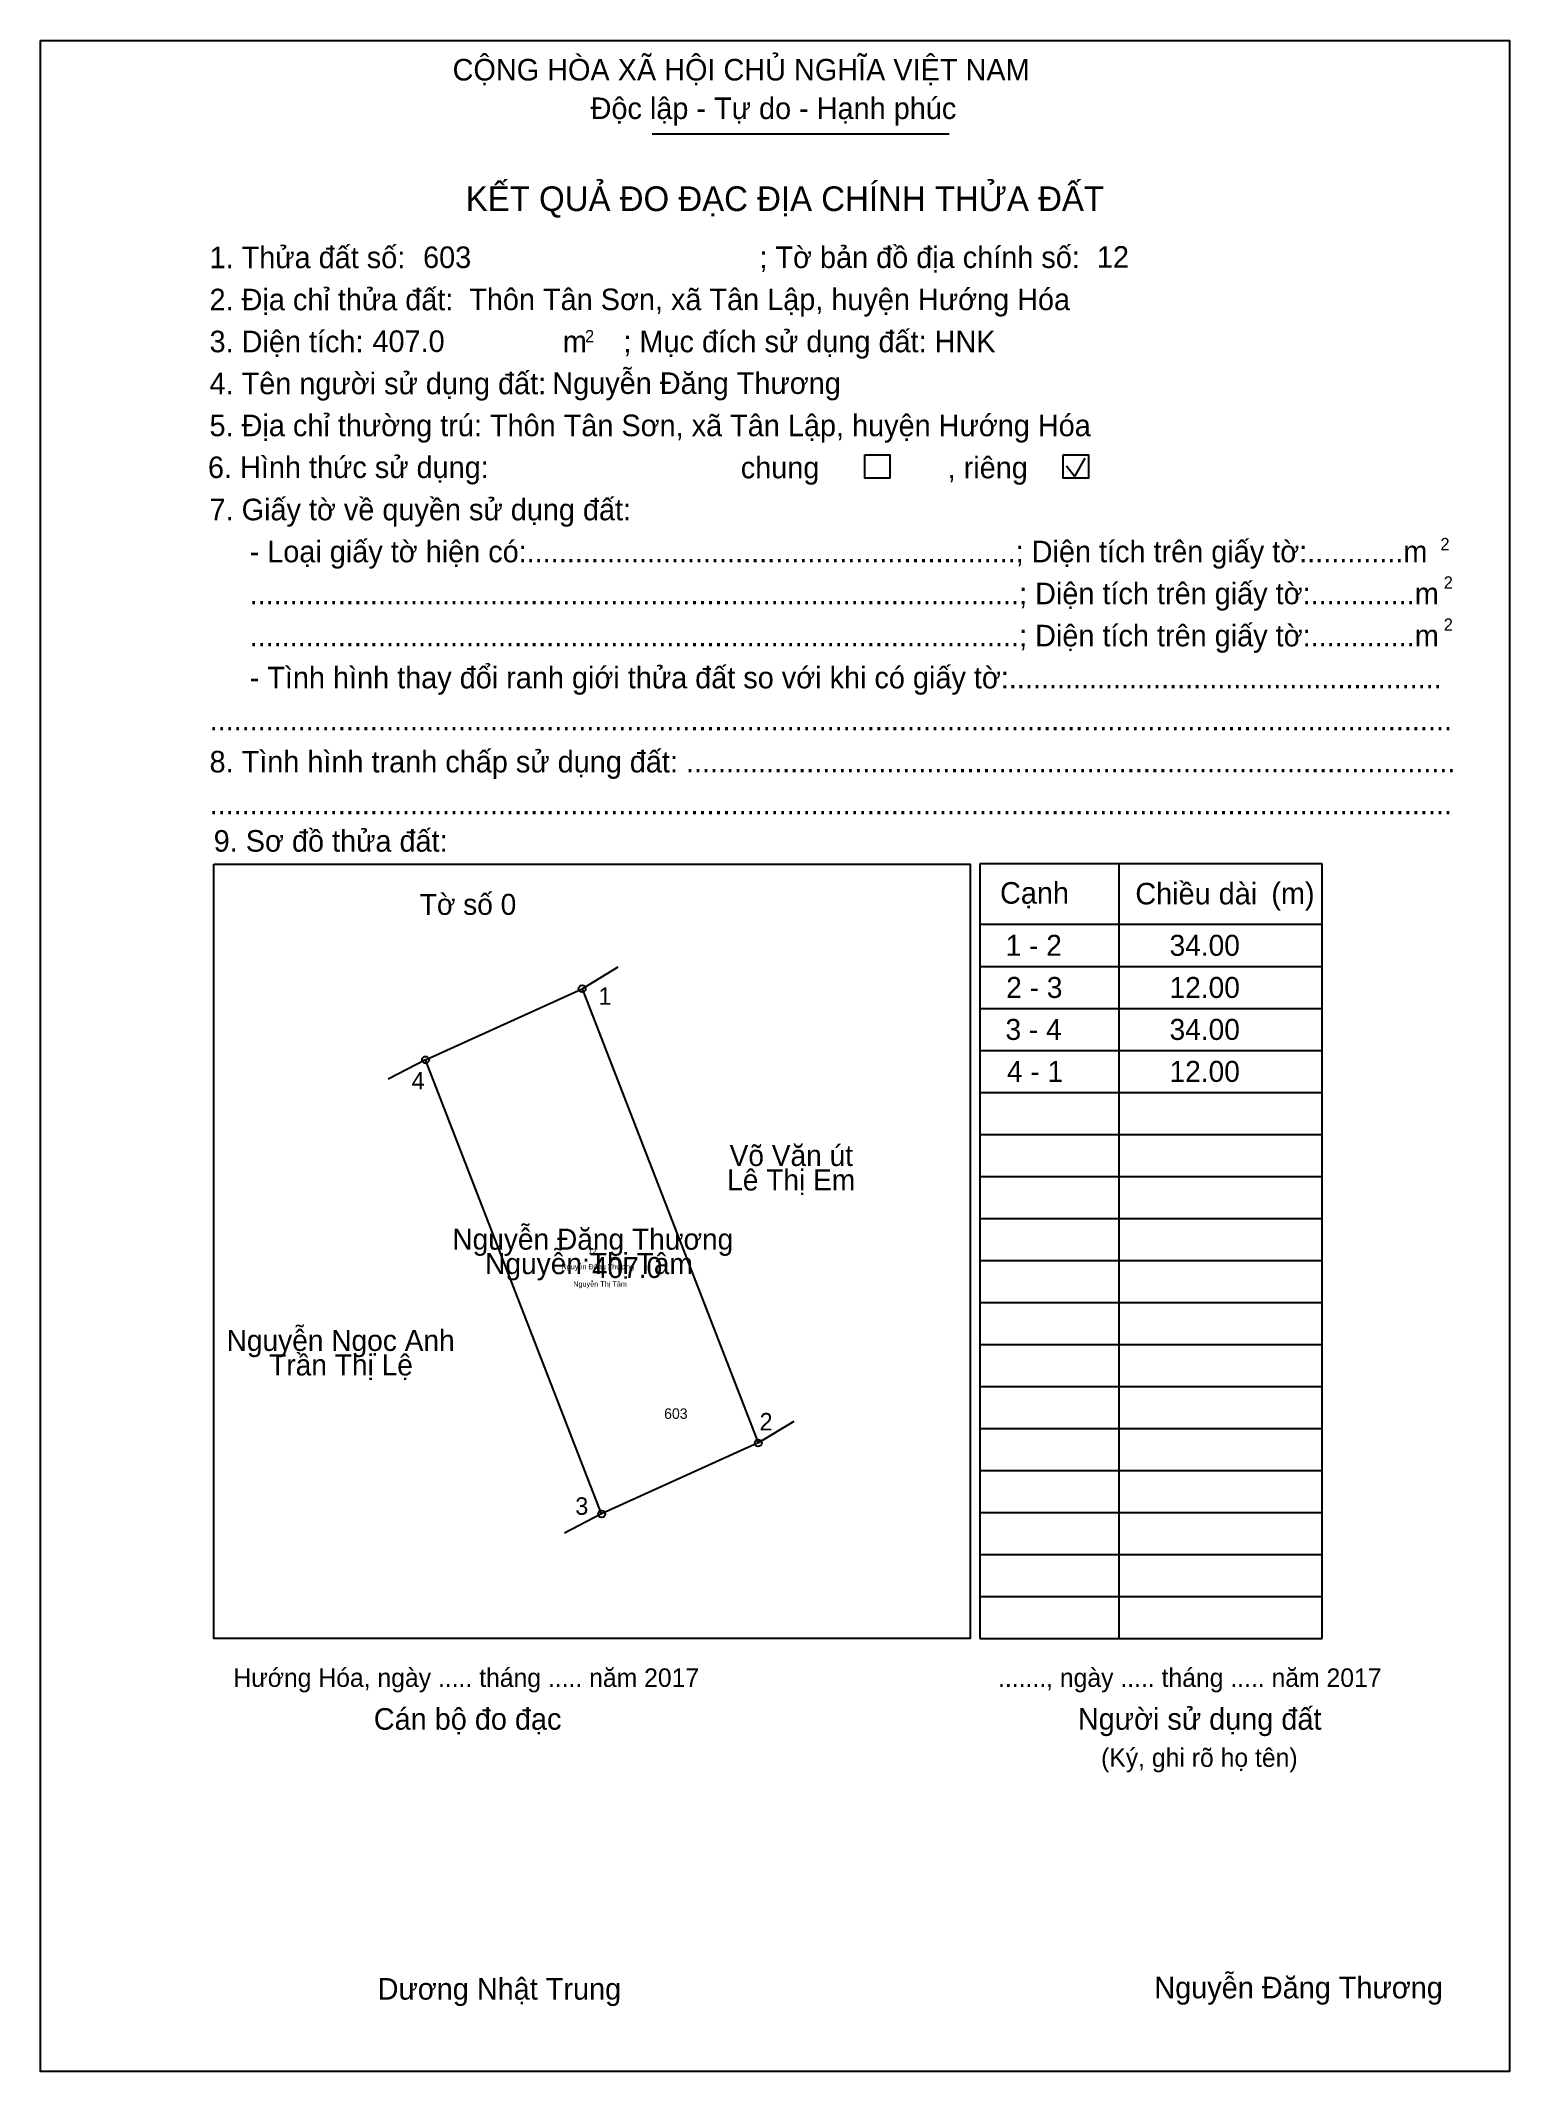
# Model space of a CAD drawing. Extents: x 548211 to 548314, y 1837783 to 1837924.
import ezdxf

# ---------------------------------------------------------------- set-up
doc = ezdxf.new("R2010")
doc.units = 0
for name, color, linetype in [('Level 1', 7, 'Continuous'), ('Level 10', 7, 'Continuous'), ('Level 11', 7, 'Continuous'), ('Level 13', 7, 'Continuous'), ('Level 15', 7, 'Continuous'), ('Level 18', 7, 'Continuous'), ('Level 2', 7, 'Continuous'), ('Level 21', 7, 'Continuous'), ('Level 27', 7, 'Continuous'), ('Level 36', 7, 'Continuous'), ('Level 48', 7, 'Continuous'), ('Level 50', 7, 'Continuous'), ('Level 52', 7, 'Continuous'), ('Level 6', 7, 'Continuous'), ('Level 9', 7, 'Continuous')]:
    doc.layers.add(name, color=color, linetype=linetype)

msp = doc.modelspace()

# ---------------------------------------------------------------- linework, layer by layer
at = {"layer": 'Level 1'}
for p, q in [((548211.01, 1837924.32), (548211.01, 1837924.32)), ((548253.69, 1837917.82), (548274.41, 1837917.82)), ((548282.6, 1837894.65), (548283.18, 1837893.9)), ((548283.18, 1837893.9), (548283.89, 1837895.17)), ((548223.09, 1837866.84), (548223.09, 1837866.84)), ((548300.43, 1837866.86), (548276.55, 1837866.86)), ((548276.55, 1837866.86), (548276.55, 1837812.78)), ((548286.26, 1837866.86), (548286.26, 1837812.78)), ((548300.43, 1837812.78), (548300.43, 1837866.86)), ((548276.55, 1837862.64), (548292.96, 1837862.64)), ((548292.96, 1837862.64), (548300.43, 1837862.64)), ((548276.55, 1837859.7), (548292.96, 1837859.7)), ((548292.96, 1837859.7), (548300.43, 1837859.7)), ((548276.55, 1837856.77), (548292.96, 1837856.77)), ((548292.96, 1837856.77), (548300.43, 1837856.77)), ((548276.55, 1837853.84), (548292.96, 1837853.84)), ((548292.96, 1837853.84), (548300.43, 1837853.84)), ((548276.55, 1837850.91), (548292.96, 1837850.91)), ((548292.96, 1837850.91), (548300.43, 1837850.91)), ((548276.55, 1837847.97), (548292.96, 1837847.97)), ((548292.96, 1837847.97), (548300.43, 1837847.97)), ((548276.55, 1837845.04), (548292.96, 1837845.04)), ((548292.96, 1837845.04), (548300.43, 1837845.04)), ((548276.55, 1837842.11), (548292.96, 1837842.11)), ((548292.96, 1837842.11), (548300.43, 1837842.11)), ((548276.55, 1837839.17), (548292.96, 1837839.17)), ((548292.96, 1837839.17), (548300.43, 1837839.17)), ((548276.55, 1837836.24), (548292.96, 1837836.24)), ((548292.96, 1837836.24), (548300.43, 1837836.24)), ((548276.55, 1837833.31), (548292.96, 1837833.31)), ((548292.96, 1837833.31), (548300.43, 1837833.31)), ((548276.55, 1837830.38), (548292.96, 1837830.38)), ((548292.96, 1837830.38), (548300.43, 1837830.38)), ((548276.55, 1837827.44), (548292.96, 1837827.44)), ((548292.96, 1837827.44), (548300.43, 1837827.44)), ((548276.55, 1837824.51), (548292.96, 1837824.51)), ((548292.96, 1837824.51), (548300.43, 1837824.51)), ((548276.55, 1837821.58), (548292.96, 1837821.58)), ((548292.96, 1837821.58), (548300.43, 1837821.58)), ((548276.55, 1837818.64), (548292.96, 1837818.64)), ((548292.96, 1837818.64), (548300.43, 1837818.64)), ((548276.55, 1837815.71), (548292.96, 1837815.71)), ((548292.96, 1837815.71), (548300.43, 1837815.71)), ((548300.43, 1837812.78), (548300.43, 1837813.31)), ((548275.87, 1837812.78), (548275.87, 1837812.78)), ((548276.55, 1837812.78), (548300.43, 1837812.78)), ((548313.5, 1837782.57), (548313.5, 1837782.57))]:
    msp.add_line(p, q, dxfattribs=at)
msp.add_lwpolyline([(548223.09, 1837866.84), (548275.87, 1837866.84), (548275.87, 1837812.78), (548223.09, 1837812.78)], close=True, dxfattribs=at)
at = {"layer": 'Level 10'}
msp.add_lwpolyline([(548237.87, 1837853.18), (548248.8, 1837858.14), (548261.09, 1837826.44), (548250.16, 1837821.48)], close=True, dxfattribs=at)
at = {"layer": 'Level 11'}
for centre in [(548248.8, 1837858.14), (548237.87, 1837853.18), (548237.87, 1837853.18), (548261.09, 1837826.44), (548250.16, 1837821.48)]:
    msp.add_circle(centre, 0.244, dxfattribs=at)
at = {"layer": 'Level 2'}
msp.add_lwpolyline([(548211.01, 1837924.32), (548313.5, 1837924.32), (548313.5, 1837782.57), (548211.01, 1837782.57)], close=True, dxfattribs=at)
at = {"layer": 'Level 27'}
for p, q in [((548248.8, 1837858.14), (548251.31, 1837859.66)), ((548237.87, 1837853.18), (548235.27, 1837851.83)), ((548261.09, 1837826.44), (548263.6, 1837827.96)), ((548250.16, 1837821.48), (548247.56, 1837820.13))]:
    msp.add_line(p, q, dxfattribs=at)
at = {"layer": 'Level 50'}
for points in [[(548268.52, 1837895.41), (548270.28, 1837895.41), (548270.28, 1837893.77), (548268.52, 1837893.77)], [(548282.37, 1837895.41), (548284.13, 1837895.41), (548284.13, 1837893.77), (548282.37, 1837893.77)]]:
    msp.add_lwpolyline(points, close=True, dxfattribs=at)

# ---------------------------------------------------------------- texts
at = {"layer": 'Level 1'}
for s, height, p in [('CỘNG HÒA XÃ HỘI CHỦ NGHĨA VIỆT NAM', 1.5054, (548239.76, 1837921.54)), ('Độc lập - Tự do - Hạnh phúc', 1.5054, (548249.39, 1837918.85)), ('KẾT QUẢ ĐO ĐẠC ĐỊA CHÍNH THỬA ĐẤT', 1.7207, (548240.68, 1837912.43)), ('1. Thửa đất số:', 1.5054, (548222.8, 1837908.44)), ('; Tờ bản đồ địa chính số:', 1.5054, (548261.17, 1837908.45)), ('2. Địa chỉ thửa đất:', 1.5054, (548222.8, 1837905.5)), ('3. Diện tích:', 1.5054, (548222.8, 1837902.57)), ('2', 0.86, (548249, 1837903.26)), ('; Mục đích sử dụng đất: HNK', 1.5055, (548251.68, 1837902.57)), ('m', 1.51, (548247.45, 1837902.57)), ('4. Tên người sử dụng đất:', 1.5054, (548222.8, 1837899.64)), ('5. Địa chỉ thường trú: Thôn Tân Sơn, xã Tân Lập, huyện Hướng Hóa', 1.5055, (548222.8, 1837896.71)), ('chung                , riêng', 1.5054, (548259.87, 1837893.77)), ('7. Giấy tờ về quyền sử dụng đất:', 1.5054, (548222.8, 1837890.84)), ('     - Loại giấy tờ hiện có:.............................................................; Diện tích trên giấy tờ:............m', 1.50542, (548222.8, 1837887.91)), ('2', 0.86, (548308.69, 1837888.75)), ('     ................................................................................................; Diện tích trên giấy tờ:.............m', 1.50542, (548222.8, 1837884.98)), ('2', 0.86, (548308.92, 1837886.07)), ('     ................................................................................................; Diện tích trên giấy tờ:.............m', 1.50542, (548222.8, 1837882.04)), ('2', 0.86, (548308.92, 1837883.13)), ('     - Tình hình thay đổi ranh giới thửa đất so với khi có giấy tờ:......................................................', 1.50542, (548222.8, 1837879.11)), ('...........................................................................................................................................................', 1.50542, (548222.8, 1837876.18)), ('8. Tình hình tranh chấp sử dụng đất: ................................................................................................', 1.50542, (548222.8, 1837873.24)), ('...........................................................................................................................................................', 1.50542, (548222.8, 1837870.31)), ('9. Sơ đồ thửa đất:', 1.5054, (548223.09, 1837867.71)), ('Chiều dài', 1.505, (548287.4, 1837864.03)), ('Cạnh', 1.505, (548277.96, 1837864.08)), ('(m)', 1.505, (548296.89, 1837864.05)), ('Hướng Hóa, ngày ..... tháng ..... năm 2017', 1.2904, (548224.46, 1837809.41)), ('......., ngày ..... tháng ..... năm 2017', 1.2904, (548277.82, 1837809.41)), ('Cán bộ đo đạc', 1.5055, (548234.26, 1837806.42)), ('Người sử dụng đất', 1.5054, (548283.39, 1837806.42)), ('(Ký, ghi rõ họ tên)', 1.2904, (548285.01, 1837803.83)), ('Dương Nhật Trung', 1.5055, (548234.53, 1837787.58))]:
    msp.add_text(s, height=height, dxfattribs=at).set_placement(p)
at = {"layer": 'Level 13'}
for s, height, p in [('Nguyễn Đăng Thương', 1.4664, (548239.74, 1837839.93)), ('Nguyễn Thị Tâm', 1.4664, (548242.03, 1837838.22)), ('Nguyễn Đăng Thương', 0.3666, (548247.36, 1837838.56)), ('.', 1.47, (548248.8, 1837839.08)), ('407.0', 1.466, (548249.48, 1837837.95))]:
    msp.add_text(s, height=height, dxfattribs=at).set_placement(p)
at = {"layer": 'Level 15'}
msp.add_text('Nguyễn Thị Tâm', height=0.3666, dxfattribs=at).set_placement((548248.18, 1837837.35))
at = {"layer": 'Level 18'}
msp.add_text('12', height=0.367, dxfattribs=at).set_placement((548249.24, 1837839.63))
at = {"layer": 'Level 21'}
msp.add_text('603', height=0.733, dxfattribs=at).set_placement((548254.52, 1837828.12))
at = {"layer": 'Level 36'}
for s, height, p in [('Tờ số 0', 1.466, (548237.47, 1837863.3)), ('Võ Văn út', 1.466, (548259.09, 1837845.77)), ('Lê Thị Em', 1.466, (548258.92, 1837844.06)), ('Nguyễn Ngọc Anh', 1.4664, (548223.99, 1837832.86)), ('Trần Thị Lệ', 1.4664, (548226.96, 1837831.15))]:
    msp.add_text(s, height=height, dxfattribs=at).set_placement(p)
at = {"layer": 'Level 48'}
msp.add_text('6. Hình thức sử dụng:', height=1.5055, dxfattribs=at).set_placement((548222.69, 1837893.79))
at = {"layer": 'Level 52'}
for s, p in [('1 - 2', (548278.35, 1837860.44)), ('34.00', (548289.79, 1837860.44)), ('2 - 3', (548278.39, 1837857.5)), ('12.00', (548289.79, 1837857.5)), ('3 - 4', (548278.34, 1837854.57)), ('34.00', (548289.79, 1837854.57)), ('4 - 1', (548278.44, 1837851.64)), ('12.00', (548289.79, 1837851.64))]:
    msp.add_text(s, height=1.466, dxfattribs=at).set_placement(p)
at = {"layer": 'Level 6'}
for s, height, p in [('603', 1.505, (548237.7, 1837908.45)), ('12', 1.505, (548284.72, 1837908.47)), ('Thôn Tân Sơn, xã Tân Lập, huyện Hướng Hóa', 1.5055, (548240.92, 1837905.51)), ('407.0', 1.505, (548234.17, 1837902.59)), ('Nguyễn Đăng Thương', 1.5055, (548246.72, 1837899.66)), ('Nguyễn Đăng Thương', 1.5055, (548288.73, 1837787.67))]:
    msp.add_text(s, height=height, dxfattribs=at).set_placement(p)
at = {"layer": 'Level 9'}
for s, p in [('1', (548249.94, 1837857.02)), ('4', (548236.9, 1837851.11)), ('2', (548261.18, 1837827.31)), ('3', (548248.32, 1837821.42))]:
    msp.add_text(s, height=1.22, dxfattribs=at).set_placement(p)

doc.saveas('drawing.dxf')
